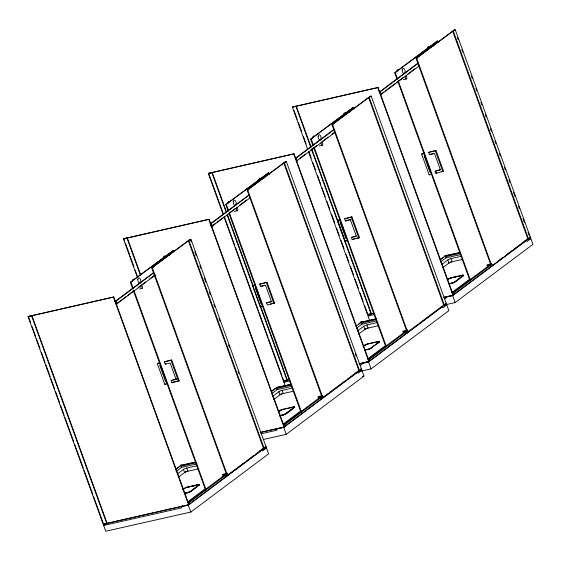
<?xml version="1.0" encoding="UTF-8"?>
<svg xmlns="http://www.w3.org/2000/svg" width="561" height="561" viewBox="0 0 561 561"><rect width="100%" height="100%" fill="white"/><g stroke="black" fill="none" stroke-linecap="round" stroke-linejoin="round"><path stroke-width="0.84" d="M176.105 471.542L181.687 467.362L181.357 465.307L195.803 462.082L180.768 465.441L176.561 468.589M271.51 393.822L277.099 389.643L276.762 387.588L291.215 384.362M356.368 328.381L361.957 324.202L361.628 322.14L376.073 318.914M440.448 262.05L446.037 257.871L445.7 255.816L460.153 252.59M180.768 465.441L181.357 465.307L175.747 469.508M358.227 324.377L361.018 322L361.628 322.14L356.018 326.341M440.09 260.016L445.7 255.816L445.097 255.669L459.354 252.738M307.61 149.184L292.393 107.158L378.135 87.495L453.309 295.156M292.393 107.158L296.264 106.12L310.885 146.498M223.236 214.688L208.32 173.489L294.062 153.819L369.229 361.487M137.48 277.667L123.455 238.937L209.197 219.267L284.371 426.928M208.32 173.489L212.184 172.444L226.504 212.002M123.455 238.937L127.326 237.892L140.748 274.974M225.648 476.422L227.128 476.086L151.743 267.962L189.744 239.526L190.929 239.259L268.607 453.842L190.824 512.053L105.727 531.232L103.638 525.468L107.095 523.273L31.921 315.612L31.598 315.85L106.765 523.511L103.224 524.311L28.05 316.649L113.792 296.986L188.966 504.648M397.104 79.438L394.72 72.846L437.089 41.128L437.685 40.995L438.281 42.643M394.72 72.846L437.685 40.995M491.471 266.594L416.087 58.47L454.087 30.035L455.273 29.768L532.95 244.351L455.167 302.561L446.661 304.483M416.087 58.47L454.683 29.901M292.723 106.92L378.135 87.495M492.544 265.479L530.447 237.429L527.908 239.014L452.734 31.353L455.273 29.768M313.024 145.769L310.64 139.17L353.016 107.46L353.605 107.326L354.201 108.974M310.64 139.17L353.605 107.326M405.701 333.262L407.391 332.925L332.014 124.801L370.015 96.359L371.193 96.092L448.87 310.675L371.087 368.893L361.726 371.003M228.166 211.209L225.781 204.618L268.151 172.907L268.747 172.774L269.343 174.422M332.014 124.801L370.604 96.226M225.781 204.618L268.747 172.774M222.962 212.801L208.643 173.244L294.062 153.819M446.367 303.753L443.828 305.345L368.661 97.684L371.193 96.092M321.726 396.255L247.149 190.242L285.149 161.806L286.334 161.54L364.012 376.122L286.229 434.333L263.256 439.515M247.149 190.242L285.745 161.673M124.381 240.339L123.785 238.691L209.197 219.267M323.606 397.258L361.508 369.201L358.97 370.786L283.796 163.125L286.334 161.54M379.278 92.123L418.057 63.035M380.267 91.702L418.092 63.393M295.198 158.454L333.977 129.36M381.185 93.982L383.983 91.885M385.386 90.833L395.189 83.498M396.592 82.446L403.597 77.208M407.798 74.059L414.803 68.814M380.519 94.865L419.046 66.03M296.187 158.034L334.012 129.717M130.369 282.337L173.335 250.487L130.369 282.337L132.761 288.929M380.407 95.251L381.382 94.529L380.246 91.394L378.97 91.681M210.592 223.643L249.119 194.807M211.329 223.474L249.154 195.165M151.743 267.962L190.333 239.393L191.231 241.861M28.373 316.411L113.792 296.986M227.507 475.49L266.096 446.921L263.565 448.505L188.391 240.844L190.929 239.259M299.904 158.209L305.507 154.016M310.415 150.348L316.72 145.629M321.621 141.961L327.926 137.242M332.126 134.1L334.931 131.996M296.439 161.189L334.966 132.354M296.334 161.582L297.302 160.853L296.173 157.725M212.247 225.753L215.747 223.131M217.149 222.086L224.155 216.841M229.056 213.173L235.361 208.454M239.561 205.312L246.567 200.067M211.581 226.637L250.108 197.802M115.18 301.362L153.707 272.527M114.928 301.615L115.903 300.885L117.039 304.02M115.222 301.72L153.749 272.884M116.134 303.999L125.945 296.657M127.347 295.612L134.345 290.367M138.553 287.218L145.558 281.98M149.759 278.831L154.661 275.163M116.176 304.357L155.404 274.995M431.626 174.317L429.144 174.871L421.627 154.107L424.754 153.062M347.547 240.641L345.064 241.202L337.547 220.438L339.847 219.575M435.49 171.098L440.441 169.983L434.495 153.553L429.544 154.668L428.758 152.501L429.403 152.017L436.03 150.523L443.548 171.287L436.276 173.265L435.49 171.098L440.259 169.681M262.688 306.089L260.206 306.65L252.688 285.879L254.989 285.023M429.544 154.668L433.492 153.441M351.06 219.4L345.464 220.999L344.678 218.825L351.95 216.848L359.468 237.619L352.196 239.596L351.41 237.422L356.186 236.013M428.758 152.501L436.03 150.523M259.308 284.385L259.96 283.901M266.552 302.87L271.503 301.755L265.556 285.325L260.606 286.447L259.82 284.273L260.465 283.789L267.092 282.295L274.61 303.059L267.338 305.037L266.552 302.87L272.148 301.271M345.464 220.999L350.239 219.582M344.678 218.825L351.95 216.848M167.276 383.808L164.794 384.362L157.276 363.598L159.583 362.743M260.606 286.447L264.554 285.212M259.82 284.273L267.092 282.295M176.091 379.474L170.144 363.044L165.2 364.159L164.415 361.992L165.06 361.508L171.687 360.015L179.204 380.779L171.932 382.756L171.147 380.589L176.743 378.991L171.147 380.589M165.2 364.159L165.846 363.675M164.415 361.992L171.687 360.015M429.144 174.871L429.789 174.387M345.064 241.202L347.364 240.346M436.276 173.265L436.921 172.781M260.206 306.65L260.851 306.166M352.196 239.596L354.503 238.734M164.794 384.362L165.446 383.878M171.932 382.756L172.578 382.272M440.203 259.624L443.709 257.001M308.501 151.659L367.567 314.819L368.219 314.335M369.776 320.92L367.988 315.976L372.02 313.269M224.127 217.163L283.487 381.15L284.139 380.667M271.966 390.87L275.472 388.247M271.152 391.788L276.762 387.588L276.159 387.448L291.271 384.32M285.1 385.603L283.908 382.3L287.94 379.594M441.556 264.624L447.811 259.939A2.56 0.505 -19.9 0 1 451.086 258.593L461.282 256.3M283.487 381.15L287.358 380.106L260.514 305.941M357.476 330.948L363.731 326.271A2.56 0.505 -19.9 0 1 367.006 324.924L377.202 322.624M442.692 267.751L450.104 262.204M272.618 396.396L278.873 391.718A2.56 0.505 -19.9 0 1 282.148 390.372L292.344 388.072M103.224 524.311L183.005 505.987M358.612 334.083L366.024 328.536M273.754 399.53L281.166 393.976M177.213 474.115L183.461 469.431A2.56 0.505 -19.9 0 1 186.743 468.084L196.932 465.791M178.342 477.243L185.761 471.696M447.18 279.995L448.527 278.985A2.861 0.561 -19.9 0 1 452.187 277.478L462.236 275.213A2.861 0.561 -19.9 0 1 463.302 275.654L455.932 281.377M447.629 279.89L448.982 278.88A2.314 0.456 -19.9 0 1 451.942 277.667L461.983 275.402A2.314 0.456 -19.9 0 1 462.846 275.753L462.909 275.921A2.314 0.456 -19.9 0 0 462.047 275.57L461.983 275.402M363.1 346.319L364.454 345.31A2.861 0.561 -19.9 0 1 368.114 343.809L378.156 341.544A2.861 0.561 -19.9 0 1 379.222 341.979L377.932 343.157M363.163 346.488L364.902 345.211A2.861 0.561 -19.9 0 1 366.123 344.636M278.242 411.767L279.588 410.757A2.861 0.561 -19.9 0 1 283.249 409.257L293.298 406.991A2.861 0.561 -19.9 0 1 294.364 407.426L294.427 407.595A2.861 0.561 -19.9 0 0 293.354 407.153L293.298 406.991M278.691 411.669L280.044 410.652A2.314 0.456 -19.9 0 1 283.003 409.439L293.045 407.174A2.314 0.456 -19.9 0 1 293.908 407.531L285.865 413.759A2.314 0.456 -19.9 0 1 282.912 414.972L279.504 415.561M449.277 283.6L451.787 283.032A2.314 0.456 -19.9 0 0 454.747 281.818L462.846 275.753M452.601 283.109A2.861 0.561 -19.9 0 1 451.598 283.382L451.542 283.221A2.861 0.561 -19.9 0 0 455.202 281.72L463.302 275.654M365.197 349.931L367.707 349.363A2.314 0.456 -19.9 0 0 370.667 348.15L378.829 342.252A2.314 0.456 -19.9 0 0 379.089 341.979M364.952 350.113L367.462 349.552A2.861 0.561 -19.9 0 0 371.123 348.044L379.222 341.979M372.532 347.203L371.123 348.044M182.83 489.487L184.183 488.477A2.861 0.561 -19.9 0 1 187.844 486.969L197.886 484.704A2.861 0.561 -19.9 0 1 198.959 485.146L190.915 491.373L198.959 485.146M182.893 489.648L184.183 488.477M183.286 489.381L184.639 488.372A2.314 0.456 -19.9 0 1 187.591 487.158L197.64 484.893A2.314 0.456 -19.9 0 1 198.503 485.244L198.559 485.412A2.314 0.456 -19.9 0 0 198.349 484.956M282.849 414.81A2.314 0.456 -19.9 0 0 285.808 413.59L293.908 407.531M279.252 415.75L282.604 414.993A2.861 0.561 -19.9 0 0 286.264 413.492L294.364 407.426M279.315 415.911L282.66 415.161A2.861 0.561 -19.9 0 0 286.32 413.653L293.747 408.099M487.775 267.429L487.004 265.283L487.972 264.554L491.667 263.726L492.446 265.865M444.291 298.775L445.988 298.396L445.567 297.239L446.865 296.271M451.563 292.758L469.76 279.133M452.629 292.751L488.715 265.746L490.482 265.346L490.959 266.664L454.186 294.188M452.531 293.01L453.505 292.288L454.284 294.427M491.667 263.726L490.7 264.448L487.004 265.283M453.709 292.87L490.482 265.346M403.703 333.753L402.924 331.614L403.899 330.885L407.588 330.05L408.366 332.196M530.208 236.77L529.879 237.008L530.538 238.825L526.975 241.489L526.555 240.339L524.977 240.69M184.092 493.28L187.444 492.523A2.314 0.456 -19.9 0 0 190.403 491.31L198.503 485.244M492.642 265.101L494.024 264.063M497.481 261.482L503.007 257.345M506.464 254.757L511.99 250.62M513.371 249.589L520.973 243.895M522.354 242.864L528.574 238.208M360.211 365.106L361.908 364.72L361.494 363.57L362.792 362.595M367.483 359.082L385.68 345.464M445.567 297.239L452.664 295.64L526.555 240.339M369.25 358.563L404.635 332.077L406.409 331.677L406.886 332.996L370.106 360.52M318.585 398.485L318.066 397.055L319.041 396.332L322.729 395.498L323.508 397.637M368.458 359.342L369.426 358.612L370.204 360.758M407.588 330.05L406.62 330.78L402.924 331.614M369.629 359.201L406.409 331.677M283.319 424.004L300.822 410.911M366.424 362.118L367.399 361.389M283.691 424.523L319.777 397.525L321.544 397.125L322.021 398.443L285.247 425.96M283.6 424.789L284.567 424.06L285.346 426.199M318.066 397.055L321.762 396.227L322.729 395.498M446.128 303.094L445.806 303.34L446.458 305.149L442.895 307.821L442.475 306.664L440.904 307.021M407.875 331.944L409.257 330.913M410.638 329.875L418.24 324.188M419.621 323.157L442.419 306.089M408.464 331.81L445.778 303.887M284.076 425.161L321.544 397.125M361.494 363.57L368.584 361.971L442.475 306.664M361.27 368.542L360.94 368.78L361.6 370.597L358.037 373.261L357.616 372.111L356.039 372.469M324.398 396.354L327.848 393.773M329.237 392.735L336.831 387.048M338.213 386.01L345.814 380.323M347.196 379.292L358.942 370.498M260.942 433.8L277.05 430.168L276.629 429.011L283.726 427.412L357.616 372.111M223.432 476.92L222.654 474.774L223.629 474.045L227.324 473.218L228.096 475.356M103.638 525.468L181.645 507.887L181.224 506.73L182.521 505.763M187.914 501.723L205.417 488.624M188.286 502.242L224.365 475.237L226.139 474.837L226.616 476.156L189.148 504.199M188.187 502.502L189.162 501.779L189.934 503.918M227.324 473.218L226.349 473.94L222.654 474.774M189.366 502.361L226.139 474.837M265.858 446.261L265.535 446.5L266.195 448.316L262.625 450.981L262.211 449.831L259.848 450.364M228.299 474.592L235.9 468.905M237.282 467.867L244.884 462.18M246.265 461.149L253.86 455.455M255.241 454.424L264.918 447.187M181.224 506.73L188.314 505.131L262.211 449.831M445.125 255.676L445.7 255.816L445.301 255.886M361.088 322.028L361.628 322.14L361.221 322.217M276.321 387.581L276.762 387.588L276.363 387.658M180.782 465.167L181.357 465.307L180.958 465.378M445.616 256.714L460.09 253.334M361.536 323.045L376.01 319.665M276.678 388.493L291.152 385.105M181.273 466.205L195.74 462.825M416.592 56.472L417.181 56.338L417.784 57.986M415.862 57.019L416.451 56.885L417.054 58.533M403.247 79.662L406.332 78.968A1.487 0.785 77.3 0 0 406.55 76.675A1.487 0.785 77.3 0 0 405.196 76.899A1.487 0.785 77.3 0 0 406.332 78.968M332.512 122.803L333.108 122.67M331.782 123.343L332.378 123.21L332.975 124.865M319.167 145.986L322.252 145.292A1.487 0.785 77.3 0 0 322.47 142.999A1.487 0.785 77.3 0 0 321.123 143.23A1.487 0.785 77.3 0 0 322.252 145.292M247.653 188.244L248.243 188.11L248.846 189.758M246.924 188.791L247.52 188.657L248.116 190.305M421.627 154.107L424.109 153.546M234.309 211.434L237.394 210.74A1.487 0.785 77.3 0 0 237.612 208.447A1.487 0.785 77.3 0 0 236.258 208.678A1.487 0.785 77.3 0 0 237.394 210.74M210.031 223.46L211.308 223.166L212.444 226.3L211.469 227.03L210.62 224.68M441.893 171.659L443.548 171.287M337.547 220.438L340.029 219.877M152.248 265.963L152.837 265.83L153.434 267.478M151.519 266.51L152.108 266.377L152.704 268.025M351.41 237.422L356.361 236.307L350.415 219.884M356.158 238.362L359.468 237.619M139.668 288.978L141.982 288.459A1.487 0.785 77.3 0 0 142.199 286.166A1.487 0.785 77.3 0 0 140.853 286.39A1.487 0.785 77.3 0 0 141.982 288.459M28.05 316.649L31.598 315.85M114.619 301.173L115.903 300.885M252.688 285.879L255.171 285.325M446.037 257.871L460.546 254.603M526.267 239.785L530.538 238.825M450.813 262.043L462.411 259.427M270.472 303.992L274.61 303.059M452.839 277.646L457.86 276.51M459.536 276.131L461.205 275.753M449.031 283.789L451.85 283.2A2.314 0.456 -19.9 0 0 454.803 281.987L454.747 281.818M449.088 283.95L451.598 283.382M452.103 292.604L453.505 292.288M369.068 314.146L372.469 313.375M443.947 297.267L446.5 296.692M448.204 296.306L451.907 295.472M367.89 314.581L373.85 313.234M443.625 297.505L452.986 295.395L377.812 87.733M367.567 314.819L371.116 314.02L311.453 149.212M367.988 315.976L374.769 314.448M157.276 363.598L159.759 363.037M361.032 322.273L376.129 318.872M361.957 324.202L376.466 320.927M443.043 305.92L446.458 305.149M366.733 328.374L378.331 325.759M173.405 382.083L179.204 380.779M364.966 345.373L364.902 345.211A2.314 0.456 -19.9 0 1 367.862 343.998L377.911 341.733A2.314 0.456 -19.9 0 1 378.773 342.084M368.023 358.928L369.426 358.612M284.988 380.47L289.245 379.517M359.019 363.787L368.528 361.642M283.817 380.905L289.771 379.566M359.545 363.837L368.907 361.726L293.733 154.065M283.908 382.3L289.841 380.968M277.099 389.643L291.608 386.375M357.329 371.557L361.6 370.597M281.874 393.822L293.473 391.206M362.308 376.508L364.012 376.122M320.317 398.864L322.533 398.366L321.762 396.227M283.165 424.375L284.567 424.06M261.398 432.11L282.667 427.314M260.22 432.545L284.048 427.173L208.874 219.512M181.687 467.362L197.051 463.898M261.924 449.277L266.195 448.316M186.462 471.535L198.068 468.919M191.252 486.38L194.597 485.63M196.273 485.251L197.886 484.704M188.489 487.137L190.165 486.759M191.841 486.38L195.186 485.623M184.681 493.28L187.5 492.691A2.314 0.456 -19.9 0 0 190.46 491.478L190.403 491.31M185.579 493.252L187.255 492.874A2.861 0.561 -19.9 0 0 188.608 492.481M187.76 502.095L189.162 501.779M187.269 504.984L188.454 504.718M186.862 505.124L188.265 504.802M445.259 255.809L445.7 255.816L445.168 255.697M361.179 322.14L361.628 322.14L360.996 322.021M180.908 465.3L181.357 465.307L180.817 465.188M445.21 255.746L445.7 255.816M361.13 322.07L361.628 322.14M276.271 387.518L276.762 387.588M180.866 465.237L181.357 465.307M457.362 37.314L458.26 39.789M461.843 49.677L462.734 52.145M471.387 76.044L472.278 78.519M475.861 88.407L476.752 90.875M480.931 102.418L481.829 104.886M485.405 114.774L486.303 117.249M490.475 128.785L491.373 131.26M494.949 141.148L495.847 143.616M499.423 153.504L500.321 155.979M504.5 167.515L505.391 169.99M508.974 179.878L509.865 182.346M513.448 192.234L514.935 196.357M518.518 206.245L519.416 208.72M522.992 218.608L524.486 222.724M528.062 232.619L528.96 235.087M453.33 31.22L528.497 238.881M416.683 58.337L491.254 264.35M435.385 151.007L442.902 171.771M434.978 171.21L435.764 173.384M395.309 72.713L397.398 78.477M398.289 80.952L470.483 280.374M424.733 155.418L430.68 171.841L430.035 172.325L424.088 155.902M398.001 81.906L469.887 280.507M462.236 275.213L462.292 275.381A2.861 0.561 -19.9 0 1 463.659 275.339M451.086 258.593L452.222 261.728A2.56 0.505 -19.9 0 0 448.94 263.074L447.811 259.939M455.202 281.72L455.259 281.881A2.861 0.561 -19.9 0 1 454.298 282.435M448.527 278.985L448.59 279.147A2.861 0.561 -19.9 0 1 448.779 279.02M452.664 295.64L455.167 302.561M369.25 97.551L444.424 305.212M332.603 124.668L407.181 330.681M351.305 217.331L358.823 238.102M311.229 139.037L313.319 144.808M314.209 147.284L386.101 345.878M313.62 147.417L385.814 346.838M311.776 148.967L371.438 313.781M295.942 106.359L310.857 147.564M368.787 314.146L369.222 315.359M368.198 314.279L368.633 315.492M293.915 110.215L297.197 119.276M298.389 122.571L301.671 131.639M303.459 136.582L306.145 144.002M309.125 152.241L311.215 158.006M313.003 162.956L315.689 170.369M317.477 175.312L320.759 184.38M321.951 187.676L325.233 196.743M327.028 201.687L329.707 209.099M331.502 214.043L334.784 223.11M336.572 228.054L339.258 235.473M341.046 240.417L344.026 248.656M346.116 254.421L348.802 261.84M350.59 266.784L353.577 275.023M355.064 279.147L358.346 288.207M360.134 293.151L363.121 301.397M364.608 305.514L367.595 313.753M367.006 324.924L368.142 328.059A2.56 0.505 -19.9 0 0 364.867 329.405L363.731 326.271M367.707 349.363L367.771 349.524A2.314 0.456 -19.9 0 0 370.576 348.416M367.462 349.552L367.518 349.713A2.861 0.561 -19.9 0 0 368.879 349.321M368.584 361.971L371.087 368.893M355.246 353.675L356.144 356.151M284.392 162.992L359.559 370.653M247.745 190.109L322.316 396.122M266.447 282.779L273.964 303.543M226.371 204.485L228.46 210.256M229.351 212.724L301.545 412.146M255.795 287.19L261.742 303.613L261.096 304.097L255.15 287.674M229.063 213.685L300.948 412.279M227.401 214.47L253.355 286.166M211.862 172.69L226.181 212.24M227.079 214.716L287.036 380.351M284.708 380.477L285.149 381.683M284.118 380.61L284.553 381.817M224.449 216.918L234.891 245.76M235.487 247.408L244.435 272.134M245.038 273.782L258.46 310.864M259.056 312.512L268.004 337.231M268.6 338.879L282.022 375.961M282.618 377.609L283.515 380.085M293.045 407.174L293.108 407.342A2.314 0.456 -19.9 0 1 294.09 407.595M282.148 390.372L283.284 393.499A2.56 0.505 -19.9 0 0 280.002 394.846L278.873 391.718M283.249 409.257L283.312 409.418A2.861 0.561 -19.9 0 0 282.989 409.495M280.044 410.652L280.107 410.82A2.314 0.456 -19.9 0 1 280.886 410.372M279.588 410.757L279.651 410.918A2.861 0.561 -19.9 0 1 280.928 410.224M283.726 427.412L286.229 434.333M194.807 251.749L196.301 255.872M199.877 265.76L200.775 268.228M204.358 278.123L205.845 282.239M209.428 292.127L210.319 294.602M213.902 304.49L214.793 306.965M218.972 318.501L219.87 320.969M228.516 344.868L229.414 347.343M238.06 371.242L238.958 373.71M188.98 240.711L264.154 448.372M152.333 267.828L226.91 473.842M127.003 238.137L140.425 275.22M171.035 360.499L178.552 381.263M125.573 243.635L129.451 254.35M130.047 255.998L133.925 266.706M135.117 270.002L137.803 277.422M130.958 282.204L133.35 288.796M133.946 290.444L206.132 489.865M133.357 290.577L205.543 489.998M186.743 468.084L187.879 471.219A2.56 0.505 -19.9 0 0 184.597 472.565L183.461 469.431M187.255 492.874L187.192 492.712A2.861 0.561 -19.9 0 0 190.852 491.212M113.469 297.225L188.636 504.893L103.547 524.072L93.701 496.878M188.314 505.131L190.824 512.053M104.444 523.637L104.879 524.851M103.848 523.771L104.29 524.984M28.674 317.231L30.462 322.175M31.956 326.299L35.532 336.186M36.43 338.662L40.006 348.549M41.5 352.666L45.076 362.553M45.974 365.029L50.153 376.564M51.044 379.04L54.627 388.927M55.518 391.396L59.697 402.931M60.588 405.407L64.171 415.294M65.062 417.77L73.715 441.668M74.613 444.137L83.259 468.035M84.157 470.504L92.81 494.402M396.795 71.815A2.672 1.417 77.3 0 1 398.513 69.88M427.72 48.611A2.672 1.417 77.3 0 1 429.445 46.675M433.232 46.163A2.672 1.417 77.3 0 1 434.067 45.224M450.195 278.305A2.861 0.561 -19.9 0 1 451.247 277.919M453.982 282.583A2.861 0.561 -19.9 0 1 452.951 282.989M463.681 275.486A2.861 0.561 -19.9 0 1 463.365 275.816M450.076 278.48A2.314 0.456 -19.9 0 1 451.191 278.053M312.715 138.146A2.672 1.417 77.3 0 1 314.041 136.007M343.648 114.935A2.672 1.417 77.3 0 1 345.366 112.999M349.363 112.025A2.672 1.417 77.3 0 1 350.366 111.583M370.989 348.339A2.861 0.561 -19.9 0 1 369.229 349.187M379.538 341.915A2.861 0.561 -19.9 0 1 379.285 342.147M366.466 344.496A2.861 0.561 -19.9 0 1 367.848 344.054M365.12 345.267A2.314 0.456 -19.9 0 1 365.996 344.805M366.543 344.587A2.314 0.456 -19.9 0 1 367.665 344.223M227.857 203.587A2.672 1.417 77.3 0 1 229.575 201.651M258.782 180.383A2.672 1.417 77.3 0 1 260.507 178.447M264.294 177.935A2.672 1.417 77.3 0 1 265.129 177.003M132.452 281.306A2.672 1.417 77.3 0 1 133.777 279.168M163.377 258.102A2.672 1.417 77.3 0 1 165.095 256.167M168.889 255.655A2.672 1.417 77.3 0 1 169.092 255.185M169.373 254.869A2.672 1.417 77.3 0 1 170.102 254.743M190.726 491.506A2.861 0.561 -19.9 0 1 189.302 492.214M198.243 484.809A2.861 0.561 -19.9 0 1 199.015 485.307M186.547 487.53A2.861 0.561 -19.9 0 1 187.584 487.214L187.655 487.32A2.314 0.456 -19.9 0 0 186.561 487.642M340.653 221.742L340.008 222.226L345.955 238.656L346.6 238.173L340.653 221.742M160.39 364.909L159.738 365.393L165.684 381.817L166.337 381.333L160.39 364.909M402.195 69.943A2.672 1.417 77.3 0 0 404.229 73.659A2.672 1.417 77.3 0 0 404.621 69.536A2.672 1.417 77.3 0 0 402.195 69.943M318.122 136.274A2.672 1.417 77.3 0 0 320.156 139.984A2.672 1.417 77.3 0 0 320.541 135.86A2.672 1.417 77.3 0 0 318.122 136.274M233.257 201.722A2.672 1.417 77.3 0 0 235.29 205.431A2.672 1.417 77.3 0 0 235.683 201.308A2.672 1.417 77.3 0 0 233.257 201.722M137.852 279.434A2.672 1.417 77.3 0 0 139.885 283.151A2.672 1.417 77.3 0 0 140.278 279.027A2.672 1.417 77.3 0 0 137.852 279.434"/></g></svg>
